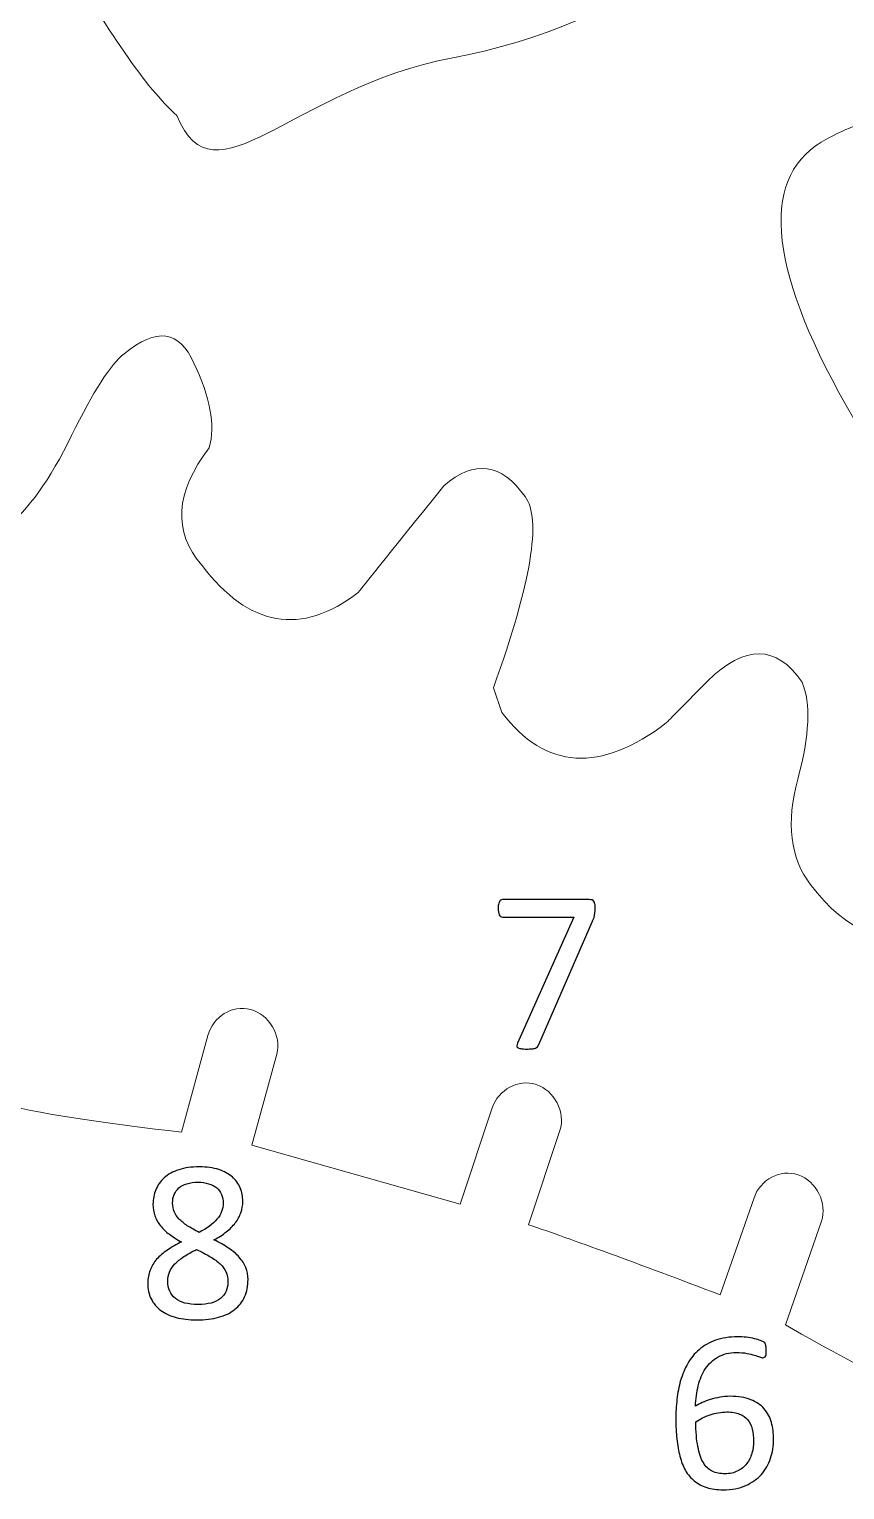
# Model space of a CAD drawing. Header units: inches. Extents: x -2.74 to 3.04, y -4.95 to 0.91.
# Drawn here: x -1.588 to -1.01, y -2.231 to -1.197 of the extents above; entities that cross this region are included whole.
import ezdxf

# ---------------------------------------------------------------- set-up
doc = ezdxf.new("R2010")
doc.units = ezdxf.units.IN
doc.header["$MEASUREMENT"] = 0
doc.layers.add('Layer 1', color=7, linetype='Continuous')

msp = doc.modelspace()

# ---------------------------------------------------------------- linework, layer by layer
at = {"layer": 'Layer 1', "color": 1, "lineweight": 9}
for points, knots in [([(-1.4439, -0.3848), (-1.4435, -0.4083), (-1.4535, -0.4565), (-1.4738, -0.5293), (-1.4738, -0.5293), (-1.4941, -0.6021), (-1.5039, -0.66), (-1.5032, -0.7031), (-1.5032, -0.7031), (-1.5021, -0.7657), (-1.4859, -0.7967), (-1.4546, -0.7962), (-1.4546, -0.7962), (-1.4154, -0.7956), (-1.3891, -0.7315), (-1.3756, -0.604), (-1.3756, -0.604), (-1.3621, -0.4765), (-1.3221, -0.4122), (-1.2555, -0.411), (-1.2555, -0.411), (-1.1929, -0.41), (-1.1608, -0.4525), (-1.1594, -0.5386), (-1.1594, -0.5386), (-1.1596, -0.523), (-1.1627, -0.5739), (-1.1685, -0.6915), (-1.1685, -0.6915), (-1.172, -0.719), (-1.1537, -0.7559), (-1.1138, -0.8022), (-1.1138, -0.8022), (-1.0739, -0.8485), (-1.0489, -0.9031), (-1.0523, -0.9657), (-1.0523, -0.9657), (-1.0611, -1.1267), (-1.1629, -1.1934), (-1.288, -1.2173), (-1.288, -1.2173), (-1.4025, -1.2392), (-1.4565, -1.3234), (-1.4833, -1.2582), (-1.4833, -1.2582), (-1.5049, -1.2389), (-1.5332, -1.1978), (-1.5659, -1.1388)], [0, 0, 0, 0, 0.083333, 0.083333, 0.083333, 0.083333, 0.166667, 0.166667, 0.166667, 0.166667, 0.25, 0.25, 0.25, 0.25, 0.333333, 0.333333, 0.333333, 0.333333, 0.416667, 0.416667, 0.416667, 0.416667, 0.5, 0.5, 0.5, 0.5, 0.583333, 0.583333, 0.583333, 0.583333, 0.666667, 0.666667, 0.666667, 0.666667, 0.75, 0.75, 0.75, 0.75, 0.833333, 0.833333, 0.833333, 0.833333, 0.916667, 0.916667, 0.916667, 0.916667, 1, 1, 1, 1]), ([(-0.9983, -1.4828), (-1.0613, -1.378), (-1.0725, -1.3096), (-1.0312, -1.2797), (-1.0312, -1.2797), (-1.0249, -1.2751), (-1.0142, -1.2698), (-0.9992, -1.2638), (-0.9992, -1.2638), (-0.9842, -1.2578), (-0.9736, -1.2525), (-0.9672, -1.2479), (-0.9672, -1.2479), (-0.9228, -1.2158), (-0.9469, -1.1507), (-1.0176, -1.0379), (-1.0176, -1.0379), (-1.0478, -0.9898), (-1.0422, -0.9809), (-0.8932, -0.8705)], [0, 0, 0, 0, 0.2, 0.2, 0.2, 0.2, 0.4, 0.4, 0.4, 0.4, 0.6, 0.6, 0.6, 0.6, 0.8, 0.8, 0.8, 0.8, 1, 1, 1, 1]), ([(-1.5206, -1.427), (-1.53, -1.4341), (-1.5424, -1.4534), (-1.5578, -1.4848), (-1.5578, -1.4848), (-1.5732, -1.5163), (-1.5887, -1.5379), (-1.6043, -1.5498), (-1.6043, -1.5498), (-1.6416, -1.5783), (-1.6769, -1.5707), (-1.7102, -1.5271)], [0, 0, 0, 0, 0.333333, 0.333333, 0.333333, 0.333333, 0.666667, 0.666667, 0.666667, 0.666667, 1, 1, 1, 1]), ([(-1.2944, -1.5204), (-1.3347, -1.5708), (-1.3549, -1.596), (-1.3549, -1.596), (-1.3549, -1.596), (-1.3954, -1.6269), (-1.4322, -1.6205), (-1.4654, -1.5769)], [0, 0, 0, 0, 0.5, 0.5, 0.5, 0.5, 1, 1, 1, 1]), ([(-1.1077, -1.6587), (-1.1271, -1.6784), (-1.1368, -1.6883), (-1.1368, -1.6883), (-1.1368, -1.6883), (-1.1836, -1.7239), (-1.2223, -1.7215), (-1.2532, -1.681), (-1.2532, -1.681), (-1.2532, -1.681), (-1.2592, -1.6634), (-1.2592, -1.6634), (-1.2592, -1.6634), (-1.2324, -1.5888), (-1.2249, -1.5437), (-1.2368, -1.5281)], [0, 0, 0, 0, 0.25, 0.25, 0.25, 0.25, 0.5, 0.5, 0.5, 0.5, 0.75, 0.75, 0.75, 0.75, 1, 1, 1, 1]), ([(-0.8719, -1.7744), (-0.9248, -1.8147), (-0.9513, -1.8349), (-0.9513, -1.8349), (-0.9513, -1.8349), (-0.9809, -1.8477), (-1.0088, -1.8369), (-1.0349, -1.8026), (-1.0349, -1.8026), (-1.0492, -1.784), (-1.0521, -1.7591), (-1.0437, -1.7281), (-1.0437, -1.7281), (-1.0354, -1.6971), (-1.0344, -1.6742), (-1.0407, -1.6594)], [0, 0, 0, 0, 0.25, 0.25, 0.25, 0.25, 0.5, 0.5, 0.5, 0.5, 0.75, 0.75, 0.75, 0.75, 1, 1, 1, 1]), ([(-1.4799, -1.9781), (-1.4799, -1.9781), (-1.4613, -1.9096), (-1.4613, -1.9096), (-1.4613, -1.9096), (-1.4578, -1.8965), (-1.4441, -1.8878), (-1.4311, -1.8913), (-1.4311, -1.8913), (-1.4181, -1.8947), (-1.409, -1.9098), (-1.4125, -1.9228), (-1.4125, -1.9228), (-1.4125, -1.9228), (-1.4301, -1.9874), (-1.4301, -1.9874)], [0, 0, 0, 0, 0.25, 0.25, 0.25, 0.25, 0.5, 0.5, 0.5, 0.5, 0.75, 0.75, 0.75, 0.75, 1, 1, 1, 1]), ([(-1.2828, -2.0292), (-1.2828, -2.0292), (-1.26, -1.961), (-1.26, -1.961), (-1.26, -1.961), (-1.2558, -1.9482), (-1.2417, -1.9402), (-1.2289, -1.9444), (-1.2289, -1.9444), (-1.2161, -1.9486), (-1.2079, -1.9642), (-1.2121, -1.977), (-1.2121, -1.977), (-1.2121, -1.977), (-1.2343, -2.0437), (-1.2343, -2.0437)], [0, 0, 0, 0, 0.25, 0.25, 0.25, 0.25, 0.5, 0.5, 0.5, 0.5, 0.75, 0.75, 0.75, 0.75, 1, 1, 1, 1]), ([(-1.0986, -2.0934), (-1.0986, -2.0934), (-1.0747, -2.0246), (-1.0747, -2.0246), (-1.0747, -2.0246), (-1.0704, -2.0118), (-1.0561, -2.004), (-1.0434, -2.0084), (-1.0434, -2.0084), (-1.0306, -2.0128), (-1.0226, -2.0284), (-1.027, -2.0412), (-1.027, -2.0412), (-1.027, -2.0412), (-1.0525, -2.1146), (-1.0525, -2.1146)], [0, 0, 0, 0, 0.25, 0.25, 0.25, 0.25, 0.5, 0.5, 0.5, 0.5, 0.75, 0.75, 0.75, 0.75, 1, 1, 1, 1])]:
    msp.add_open_spline(points, degree=3, knots=knots, dxfattribs=at)
for points in [[(-1.5206, -1.427), (-1.4977, -1.408), (-1.4813, -1.4102), (-1.4712, -1.4336)], [(-1.4712, -1.4336), (-1.4597, -1.4575), (-1.456, -1.4774), (-1.4603, -1.4936)], [(-1.4603, -1.4936), (-1.4845, -1.525), (-1.4863, -1.5528), (-1.4654, -1.5769)], [(-1.2944, -1.5204), (-1.2726, -1.5017), (-1.2534, -1.5043), (-1.2368, -1.5281)], [(-1.1077, -1.6587), (-1.0812, -1.6327), (-1.0589, -1.633), (-1.0407, -1.6594)], [(-1.6054, -1.9589), (-1.574, -1.9659), (-1.531, -1.9725), (-1.4799, -1.9781)], [(-1.4301, -1.9874), (-1.4301, -1.9874), (-1.2828, -2.0292), (-1.2828, -2.0292)], [(-1.2343, -2.0437), (-1.2039, -2.054), (-1.1575, -2.071), (-1.0986, -2.0934)], [(-1.0525, -2.1146), (-0.9911, -2.1499), (-0.9411, -2.1743), (-0.9102, -2.1836)]]:
    msp.add_open_spline(points, degree=3, dxfattribs=at)
at = {"layer": 'Layer 1'}
for points, knots in [([(-1.1872, -1.8195), (-1.1872, -1.8205), (-1.1872, -1.8214), (-1.1873, -1.8222), (-1.1873, -1.8222), (-1.1874, -1.8229), (-1.1875, -1.8237), (-1.1876, -1.8244), (-1.1876, -1.8244), (-1.1877, -1.8252), (-1.1879, -1.8259), (-1.1882, -1.8265), (-1.1882, -1.8265), (-1.1884, -1.8272), (-1.1887, -1.8279), (-1.189, -1.8287), (-1.189, -1.8287), (-1.189, -1.8287), (-1.227, -1.9161), (-1.227, -1.9161), (-1.227, -1.9161), (-1.2272, -1.9168), (-1.2276, -1.9173), (-1.228, -1.9177), (-1.228, -1.9177), (-1.2284, -1.9181), (-1.2289, -1.9184), (-1.2295, -1.9187), (-1.2295, -1.9187), (-1.2302, -1.9189), (-1.2309, -1.9191), (-1.2319, -1.9192), (-1.2319, -1.9192), (-1.2329, -1.9192), (-1.2341, -1.9193), (-1.2355, -1.9193), (-1.2355, -1.9193), (-1.2374, -1.9193), (-1.2388, -1.9192), (-1.2398, -1.919), (-1.2398, -1.919), (-1.2409, -1.9189), (-1.2416, -1.9186), (-1.242, -1.9183), (-1.242, -1.9183), (-1.2425, -1.9179), (-1.2427, -1.9175), (-1.2427, -1.917), (-1.2427, -1.917), (-1.2426, -1.9165), (-1.2424, -1.9158), (-1.2421, -1.9151), (-1.2421, -1.9151), (-1.2421, -1.9151), (-1.2022, -1.8258), (-1.2022, -1.8258), (-1.2022, -1.8258), (-1.2022, -1.8258), (-1.2528, -1.8258), (-1.2528, -1.8258), (-1.2528, -1.8258), (-1.2538, -1.8258), (-1.2546, -1.8252), (-1.2551, -1.8242), (-1.2551, -1.8242), (-1.2556, -1.8231), (-1.2559, -1.8215), (-1.2559, -1.8196), (-1.2559, -1.8196), (-1.2559, -1.8186), (-1.2558, -1.8177), (-1.2557, -1.8169), (-1.2557, -1.8169), (-1.2555, -1.8162), (-1.2553, -1.8155), (-1.255, -1.815), (-1.255, -1.815), (-1.2548, -1.8145), (-1.2544, -1.8141), (-1.2541, -1.8138), (-1.2541, -1.8138), (-1.2537, -1.8136), (-1.2532, -1.8135), (-1.2528, -1.8135), (-1.2528, -1.8135), (-1.2528, -1.8135), (-1.1914, -1.8135), (-1.1914, -1.8135), (-1.1914, -1.8135), (-1.1906, -1.8135), (-1.19, -1.8136), (-1.1894, -1.8137), (-1.1894, -1.8137), (-1.1888, -1.8139), (-1.1884, -1.8142), (-1.1881, -1.8147), (-1.1881, -1.8147), (-1.1878, -1.8152), (-1.1876, -1.8158), (-1.1874, -1.8166), (-1.1874, -1.8166), (-1.1872, -1.8173), (-1.1872, -1.8183), (-1.1872, -1.8195)], [0, 0, 0, 0, 0.038462, 0.038462, 0.038462, 0.038462, 0.076923, 0.076923, 0.076923, 0.076923, 0.115385, 0.115385, 0.115385, 0.115385, 0.153846, 0.153846, 0.153846, 0.153846, 0.192308, 0.192308, 0.192308, 0.192308, 0.230769, 0.230769, 0.230769, 0.230769, 0.269231, 0.269231, 0.269231, 0.269231, 0.307692, 0.307692, 0.307692, 0.307692, 0.346154, 0.346154, 0.346154, 0.346154, 0.384615, 0.384615, 0.384615, 0.384615, 0.423077, 0.423077, 0.423077, 0.423077, 0.461538, 0.461538, 0.461538, 0.461538, 0.5, 0.5, 0.5, 0.5, 0.538462, 0.538462, 0.538462, 0.538462, 0.576923, 0.576923, 0.576923, 0.576923, 0.615385, 0.615385, 0.615385, 0.615385, 0.653846, 0.653846, 0.653846, 0.653846, 0.692308, 0.692308, 0.692308, 0.692308, 0.730769, 0.730769, 0.730769, 0.730769, 0.769231, 0.769231, 0.769231, 0.769231, 0.807692, 0.807692, 0.807692, 0.807692, 0.846154, 0.846154, 0.846154, 0.846154, 0.884615, 0.884615, 0.884615, 0.884615, 0.923077, 0.923077, 0.923077, 0.923077, 0.961538, 0.961538, 0.961538, 0.961538, 1, 1, 1, 1]), ([(-1.4329, -2.0825), (-1.4329, -2.0871), (-1.4337, -2.0912), (-1.4353, -2.0947), (-1.4353, -2.0947), (-1.437, -2.0983), (-1.4393, -2.1013), (-1.4424, -2.1037), (-1.4424, -2.1037), (-1.4454, -2.1062), (-1.4492, -2.108), (-1.4537, -2.1092), (-1.4537, -2.1092), (-1.4582, -2.1105), (-1.4634, -2.1111), (-1.4692, -2.1111), (-1.4692, -2.1111), (-1.4746, -2.1111), (-1.4795, -2.1105), (-1.4837, -2.1094), (-1.4837, -2.1094), (-1.488, -2.1083), (-1.4917, -2.1066), (-1.4947, -2.1044), (-1.4947, -2.1044), (-1.4976, -2.1021), (-1.4999, -2.0994), (-1.5015, -2.0962), (-1.5015, -2.0962), (-1.5031, -2.0929), (-1.5039, -2.0892), (-1.5039, -2.085), (-1.5039, -2.085), (-1.5039, -2.0817), (-1.5033, -2.0787), (-1.5022, -2.0759), (-1.5022, -2.0759), (-1.5011, -2.0731), (-1.4996, -2.0706), (-1.4976, -2.0682), (-1.4976, -2.0682), (-1.4955, -2.0659), (-1.493, -2.0637), (-1.49, -2.0617), (-1.49, -2.0617), (-1.487, -2.0597), (-1.4837, -2.0577), (-1.4799, -2.0559), (-1.4799, -2.0559), (-1.4832, -2.0542), (-1.4861, -2.0524), (-1.4886, -2.0505), (-1.4886, -2.0505), (-1.4911, -2.0487), (-1.4932, -2.0466), (-1.4949, -2.0444), (-1.4949, -2.0444), (-1.4966, -2.0422), (-1.4979, -2.0399), (-1.4989, -2.0374), (-1.4989, -2.0374), (-1.4997, -2.0349), (-1.5002, -2.0322), (-1.5002, -2.0292), (-1.5002, -2.0292), (-1.5002, -2.0256), (-1.4995, -2.0221), (-1.4982, -2.0189), (-1.4982, -2.0189), (-1.4969, -2.0157), (-1.4949, -2.0129), (-1.4922, -2.0105), (-1.4922, -2.0105), (-1.4895, -2.0081), (-1.4861, -2.0062), (-1.4819, -2.0048), (-1.4819, -2.0048), (-1.4778, -2.0034), (-1.4729, -2.0027), (-1.4674, -2.0027), (-1.4674, -2.0027), (-1.4621, -2.0027), (-1.4575, -2.0034), (-1.4536, -2.0046), (-1.4536, -2.0046), (-1.4497, -2.0059), (-1.4465, -2.0077), (-1.444, -2.0099), (-1.444, -2.0099), (-1.4415, -2.012), (-1.4396, -2.0146), (-1.4384, -2.0176), (-1.4384, -2.0176), (-1.4372, -2.0206), (-1.4366, -2.0238), (-1.4366, -2.0272), (-1.4366, -2.0272), (-1.4366, -2.03), (-1.4371, -2.0326), (-1.438, -2.0352), (-1.438, -2.0352), (-1.4389, -2.0377), (-1.4402, -2.0402), (-1.4419, -2.0424), (-1.4419, -2.0424), (-1.4437, -2.0447), (-1.4458, -2.0469), (-1.4483, -2.0488), (-1.4483, -2.0488), (-1.4508, -2.0508), (-1.4537, -2.0527), (-1.457, -2.0544), (-1.457, -2.0544), (-1.4531, -2.0563), (-1.4497, -2.0582), (-1.4467, -2.0603), (-1.4467, -2.0603), (-1.4437, -2.0623), (-1.4411, -2.0644), (-1.4391, -2.0667), (-1.4391, -2.0667), (-1.4371, -2.069), (-1.4355, -2.0715), (-1.4345, -2.074), (-1.4345, -2.074), (-1.4334, -2.0766), (-1.4329, -2.0795), (-1.4329, -2.0825)], [0, 0, 0, 0, 0.03125, 0.03125, 0.03125, 0.03125, 0.0625, 0.0625, 0.0625, 0.0625, 0.09375, 0.09375, 0.09375, 0.09375, 0.125, 0.125, 0.125, 0.125, 0.15625, 0.15625, 0.15625, 0.15625, 0.1875, 0.1875, 0.1875, 0.1875, 0.21875, 0.21875, 0.21875, 0.21875, 0.25, 0.25, 0.25, 0.25, 0.28125, 0.28125, 0.28125, 0.28125, 0.3125, 0.3125, 0.3125, 0.3125, 0.34375, 0.34375, 0.34375, 0.34375, 0.375, 0.375, 0.375, 0.375, 0.40625, 0.40625, 0.40625, 0.40625, 0.4375, 0.4375, 0.4375, 0.4375, 0.46875, 0.46875, 0.46875, 0.46875, 0.5, 0.5, 0.5, 0.5, 0.53125, 0.53125, 0.53125, 0.53125, 0.5625, 0.5625, 0.5625, 0.5625, 0.59375, 0.59375, 0.59375, 0.59375, 0.625, 0.625, 0.625, 0.625, 0.65625, 0.65625, 0.65625, 0.65625, 0.6875, 0.6875, 0.6875, 0.6875, 0.71875, 0.71875, 0.71875, 0.71875, 0.75, 0.75, 0.75, 0.75, 0.78125, 0.78125, 0.78125, 0.78125, 0.8125, 0.8125, 0.8125, 0.8125, 0.84375, 0.84375, 0.84375, 0.84375, 0.875, 0.875, 0.875, 0.875, 0.90625, 0.90625, 0.90625, 0.90625, 0.9375, 0.9375, 0.9375, 0.9375, 0.96875, 0.96875, 0.96875, 0.96875, 1, 1, 1, 1]), ([(-1.4505, -2.0285), (-1.4505, -2.0262), (-1.4509, -2.0242), (-1.4516, -2.0223), (-1.4516, -2.0223), (-1.4524, -2.0205), (-1.4536, -2.0189), (-1.4551, -2.0176), (-1.4551, -2.0176), (-1.4566, -2.0163), (-1.4585, -2.0153), (-1.4608, -2.0147), (-1.4608, -2.0147), (-1.463, -2.014), (-1.4656, -2.0136), (-1.4684, -2.0136), (-1.4684, -2.0136), (-1.4743, -2.0136), (-1.4788, -2.015), (-1.4818, -2.0176), (-1.4818, -2.0176), (-1.4848, -2.0203), (-1.4863, -2.0239), (-1.4863, -2.0285), (-1.4863, -2.0285), (-1.4863, -2.0306), (-1.4859, -2.0326), (-1.4852, -2.0344), (-1.4852, -2.0344), (-1.4844, -2.0362), (-1.4833, -2.038), (-1.4818, -2.0396), (-1.4818, -2.0396), (-1.4802, -2.0412), (-1.4783, -2.0428), (-1.4759, -2.0444), (-1.4759, -2.0444), (-1.4735, -2.0459), (-1.4707, -2.0475), (-1.4675, -2.0492), (-1.4675, -2.0492), (-1.462, -2.0464), (-1.4578, -2.0432), (-1.4549, -2.0398), (-1.4549, -2.0398), (-1.4519, -2.0364), (-1.4505, -2.0326), (-1.4505, -2.0285)], [0, 0, 0, 0, 0.083333, 0.083333, 0.083333, 0.083333, 0.166667, 0.166667, 0.166667, 0.166667, 0.25, 0.25, 0.25, 0.25, 0.333333, 0.333333, 0.333333, 0.333333, 0.416667, 0.416667, 0.416667, 0.416667, 0.5, 0.5, 0.5, 0.5, 0.583333, 0.583333, 0.583333, 0.583333, 0.666667, 0.666667, 0.666667, 0.666667, 0.75, 0.75, 0.75, 0.75, 0.833333, 0.833333, 0.833333, 0.833333, 0.916667, 0.916667, 0.916667, 0.916667, 1, 1, 1, 1]), ([(-1.4471, -2.084), (-1.4471, -2.0815), (-1.4475, -2.0793), (-1.4484, -2.0772), (-1.4484, -2.0772), (-1.4494, -2.0752), (-1.4508, -2.0733), (-1.4526, -2.0715), (-1.4526, -2.0715), (-1.4545, -2.0698), (-1.4568, -2.068), (-1.4596, -2.0664), (-1.4596, -2.0664), (-1.4624, -2.0647), (-1.4657, -2.063), (-1.4694, -2.0612), (-1.4694, -2.0612), (-1.4728, -2.0629), (-1.4758, -2.0646), (-1.4783, -2.0663), (-1.4783, -2.0663), (-1.4809, -2.068), (-1.483, -2.0697), (-1.4847, -2.0715), (-1.4847, -2.0715), (-1.4863, -2.0733), (-1.4876, -2.0752), (-1.4884, -2.0772), (-1.4884, -2.0772), (-1.4893, -2.0791), (-1.4897, -2.0813), (-1.4897, -2.0837), (-1.4897, -2.0837), (-1.4897, -2.089), (-1.4879, -2.093), (-1.4843, -2.0959), (-1.4843, -2.0959), (-1.4807, -2.0988), (-1.4753, -2.1002), (-1.4681, -2.1002), (-1.4681, -2.1002), (-1.4612, -2.1002), (-1.4559, -2.0988), (-1.4524, -2.0959), (-1.4524, -2.0959), (-1.4488, -2.093), (-1.4471, -2.089), (-1.4471, -2.084)], [0, 0, 0, 0, 0.083333, 0.083333, 0.083333, 0.083333, 0.166667, 0.166667, 0.166667, 0.166667, 0.25, 0.25, 0.25, 0.25, 0.333333, 0.333333, 0.333333, 0.333333, 0.416667, 0.416667, 0.416667, 0.416667, 0.5, 0.5, 0.5, 0.5, 0.583333, 0.583333, 0.583333, 0.583333, 0.666667, 0.666667, 0.666667, 0.666667, 0.75, 0.75, 0.75, 0.75, 0.833333, 0.833333, 0.833333, 0.833333, 0.916667, 0.916667, 0.916667, 0.916667, 1, 1, 1, 1]), ([(-1.0609, -2.1957), (-1.0609, -2.2004), (-1.0616, -2.2048), (-1.063, -2.2091), (-1.063, -2.2091), (-1.0644, -2.2135), (-1.0666, -2.2172), (-1.0695, -2.2206), (-1.0695, -2.2206), (-1.0724, -2.2238), (-1.0761, -2.2264), (-1.0806, -2.2284), (-1.0806, -2.2284), (-1.0851, -2.2304), (-1.0905, -2.2314), (-1.0966, -2.2314), (-1.0966, -2.2314), (-1.101, -2.2314), (-1.1049, -2.2309), (-1.1082, -2.2298), (-1.1082, -2.2298), (-1.1116, -2.2287), (-1.1145, -2.2271), (-1.117, -2.2251), (-1.117, -2.2251), (-1.1195, -2.2231), (-1.1216, -2.2207), (-1.1233, -2.2177), (-1.1233, -2.2177), (-1.1249, -2.2148), (-1.1262, -2.2115), (-1.1272, -2.2077), (-1.1272, -2.2077), (-1.1283, -2.204), (-1.1289, -2.1999), (-1.1294, -2.1954), (-1.1294, -2.1954), (-1.1298, -2.191), (-1.1301, -2.1862), (-1.1301, -2.1811), (-1.1301, -2.1811), (-1.1301, -2.1766), (-1.1298, -2.1721), (-1.1293, -2.1674), (-1.1293, -2.1674), (-1.1288, -2.1628), (-1.1279, -2.1584), (-1.1267, -2.1541), (-1.1267, -2.1541), (-1.1254, -2.1498), (-1.1238, -2.1458), (-1.1216, -2.142), (-1.1216, -2.142), (-1.1195, -2.1382), (-1.1168, -2.1349), (-1.1136, -2.1322), (-1.1136, -2.1322), (-1.1103, -2.1294), (-1.1065, -2.1272), (-1.102, -2.1255), (-1.102, -2.1255), (-1.0975, -2.1239), (-1.0922, -2.1231), (-1.0863, -2.1231), (-1.0863, -2.1231), (-1.0843, -2.1231), (-1.0822, -2.1232), (-1.0802, -2.1234), (-1.0802, -2.1234), (-1.0781, -2.1237), (-1.0762, -2.124), (-1.0745, -2.1244), (-1.0745, -2.1244), (-1.0727, -2.1248), (-1.0713, -2.1253), (-1.0701, -2.1258), (-1.0701, -2.1258), (-1.0689, -2.1263), (-1.0681, -2.1267), (-1.0677, -2.1269), (-1.0677, -2.1269), (-1.0673, -2.1272), (-1.067, -2.1276), (-1.0669, -2.1279), (-1.0669, -2.1279), (-1.0667, -2.1283), (-1.0665, -2.1287), (-1.0664, -2.1291), (-1.0664, -2.1291), (-1.0663, -2.1295), (-1.0662, -2.1299), (-1.0662, -2.1304), (-1.0662, -2.1304), (-1.0661, -2.131), (-1.0661, -2.1316), (-1.0661, -2.1324), (-1.0661, -2.1324), (-1.0661, -2.1333), (-1.0661, -2.1342), (-1.0661, -2.1349), (-1.0661, -2.1349), (-1.0661, -2.1356), (-1.0663, -2.1362), (-1.0664, -2.1366), (-1.0664, -2.1366), (-1.0666, -2.137), (-1.0669, -2.1374), (-1.0672, -2.1376), (-1.0672, -2.1376), (-1.0675, -2.1378), (-1.0679, -2.1379), (-1.0684, -2.1379), (-1.0684, -2.1379), (-1.0689, -2.1379), (-1.0698, -2.1377), (-1.0708, -2.1373), (-1.0708, -2.1373), (-1.0718, -2.1369), (-1.0731, -2.1365), (-1.0745, -2.1361), (-1.0745, -2.1361), (-1.076, -2.1356), (-1.0778, -2.1352), (-1.0799, -2.1348), (-1.0799, -2.1348), (-1.082, -2.1344), (-1.0844, -2.1342), (-1.0872, -2.1342), (-1.0872, -2.1342), (-1.0922, -2.1342), (-1.0965, -2.1353), (-1.1002, -2.1373), (-1.1002, -2.1373), (-1.1038, -2.1394), (-1.1068, -2.1422), (-1.1091, -2.1456), (-1.1091, -2.1456), (-1.1114, -2.1491), (-1.1131, -2.1531), (-1.1142, -2.1577), (-1.1142, -2.1577), (-1.1153, -2.1623), (-1.116, -2.1671), (-1.1161, -2.1721), (-1.1161, -2.1721), (-1.1147, -2.1713), (-1.1131, -2.1704), (-1.1114, -2.1696), (-1.1114, -2.1696), (-1.1096, -2.1688), (-1.1077, -2.1681), (-1.1056, -2.1674), (-1.1056, -2.1674), (-1.1035, -2.1668), (-1.1013, -2.1662), (-1.0989, -2.1659), (-1.0989, -2.1659), (-1.0966, -2.1654), (-1.0941, -2.1652), (-1.0915, -2.1652), (-1.0915, -2.1652), (-1.0858, -2.1652), (-1.081, -2.166), (-1.0771, -2.1676), (-1.0771, -2.1676), (-1.0732, -2.1691), (-1.07, -2.1712), (-1.0676, -2.174), (-1.0676, -2.174), (-1.0652, -2.1767), (-1.0634, -2.18), (-1.0624, -2.1837), (-1.0624, -2.1837), (-1.0614, -2.1874), (-1.0609, -2.1914), (-1.0609, -2.1957)], [0, 0, 0, 0, 0.022727, 0.022727, 0.022727, 0.022727, 0.045455, 0.045455, 0.045455, 0.045455, 0.068182, 0.068182, 0.068182, 0.068182, 0.090909, 0.090909, 0.090909, 0.090909, 0.113636, 0.113636, 0.113636, 0.113636, 0.136364, 0.136364, 0.136364, 0.136364, 0.159091, 0.159091, 0.159091, 0.159091, 0.181818, 0.181818, 0.181818, 0.181818, 0.204545, 0.204545, 0.204545, 0.204545, 0.227273, 0.227273, 0.227273, 0.227273, 0.25, 0.25, 0.25, 0.25, 0.272727, 0.272727, 0.272727, 0.272727, 0.295455, 0.295455, 0.295455, 0.295455, 0.318182, 0.318182, 0.318182, 0.318182, 0.340909, 0.340909, 0.340909, 0.340909, 0.363636, 0.363636, 0.363636, 0.363636, 0.386364, 0.386364, 0.386364, 0.386364, 0.409091, 0.409091, 0.409091, 0.409091, 0.431818, 0.431818, 0.431818, 0.431818, 0.454545, 0.454545, 0.454545, 0.454545, 0.477273, 0.477273, 0.477273, 0.477273, 0.5, 0.5, 0.5, 0.5, 0.522727, 0.522727, 0.522727, 0.522727, 0.545455, 0.545455, 0.545455, 0.545455, 0.568182, 0.568182, 0.568182, 0.568182, 0.590909, 0.590909, 0.590909, 0.590909, 0.613636, 0.613636, 0.613636, 0.613636, 0.636364, 0.636364, 0.636364, 0.636364, 0.659091, 0.659091, 0.659091, 0.659091, 0.681818, 0.681818, 0.681818, 0.681818, 0.704545, 0.704545, 0.704545, 0.704545, 0.727273, 0.727273, 0.727273, 0.727273, 0.75, 0.75, 0.75, 0.75, 0.772727, 0.772727, 0.772727, 0.772727, 0.795455, 0.795455, 0.795455, 0.795455, 0.818182, 0.818182, 0.818182, 0.818182, 0.840909, 0.840909, 0.840909, 0.840909, 0.863636, 0.863636, 0.863636, 0.863636, 0.886364, 0.886364, 0.886364, 0.886364, 0.909091, 0.909091, 0.909091, 0.909091, 0.931818, 0.931818, 0.931818, 0.931818, 0.954545, 0.954545, 0.954545, 0.954545, 0.977273, 0.977273, 0.977273, 0.977273, 1, 1, 1, 1]), ([(-1.075, -2.1971), (-1.075, -2.1939), (-1.0753, -2.1911), (-1.076, -2.1885), (-1.076, -2.1885), (-1.0766, -2.1859), (-1.0776, -2.1837), (-1.0791, -2.1819), (-1.0791, -2.1819), (-1.0806, -2.1801), (-1.0825, -2.1787), (-1.0849, -2.1778), (-1.0849, -2.1778), (-1.0874, -2.1768), (-1.0904, -2.1763), (-1.094, -2.1763), (-1.094, -2.1763), (-1.096, -2.1763), (-1.098, -2.1765), (-1.1, -2.1768), (-1.1, -2.1768), (-1.102, -2.1772), (-1.104, -2.1777), (-1.1058, -2.1783), (-1.1058, -2.1783), (-1.1077, -2.1789), (-1.1095, -2.1797), (-1.1112, -2.1805), (-1.1112, -2.1805), (-1.1129, -2.1813), (-1.1145, -2.1822), (-1.1159, -2.1832), (-1.1159, -2.1832), (-1.1159, -2.1902), (-1.1154, -2.1961), (-1.1145, -2.2008), (-1.1145, -2.2008), (-1.1136, -2.2055), (-1.1123, -2.2093), (-1.1106, -2.2122), (-1.1106, -2.2122), (-1.1089, -2.215), (-1.1068, -2.2171), (-1.1043, -2.2183), (-1.1043, -2.2183), (-1.1017, -2.2195), (-1.0987, -2.2201), (-1.0953, -2.2201), (-1.0953, -2.2201), (-1.0918, -2.2201), (-1.0888, -2.2194), (-1.0863, -2.2181), (-1.0863, -2.2181), (-1.0837, -2.2168), (-1.0816, -2.2151), (-1.0799, -2.2129), (-1.0799, -2.2129), (-1.0782, -2.2107), (-1.077, -2.2082), (-1.0762, -2.2055), (-1.0762, -2.2055), (-1.0754, -2.2027), (-1.075, -2.1999), (-1.075, -2.1971)], [0, 0, 0, 0, 0.0625, 0.0625, 0.0625, 0.0625, 0.125, 0.125, 0.125, 0.125, 0.1875, 0.1875, 0.1875, 0.1875, 0.25, 0.25, 0.25, 0.25, 0.3125, 0.3125, 0.3125, 0.3125, 0.375, 0.375, 0.375, 0.375, 0.4375, 0.4375, 0.4375, 0.4375, 0.5, 0.5, 0.5, 0.5, 0.5625, 0.5625, 0.5625, 0.5625, 0.625, 0.625, 0.625, 0.625, 0.6875, 0.6875, 0.6875, 0.6875, 0.75, 0.75, 0.75, 0.75, 0.8125, 0.8125, 0.8125, 0.8125, 0.875, 0.875, 0.875, 0.875, 0.9375, 0.9375, 0.9375, 0.9375, 1, 1, 1, 1])]:
    msp.add_open_spline(points, degree=3, knots=knots, dxfattribs=at)

doc.saveas('drawing.dxf')
